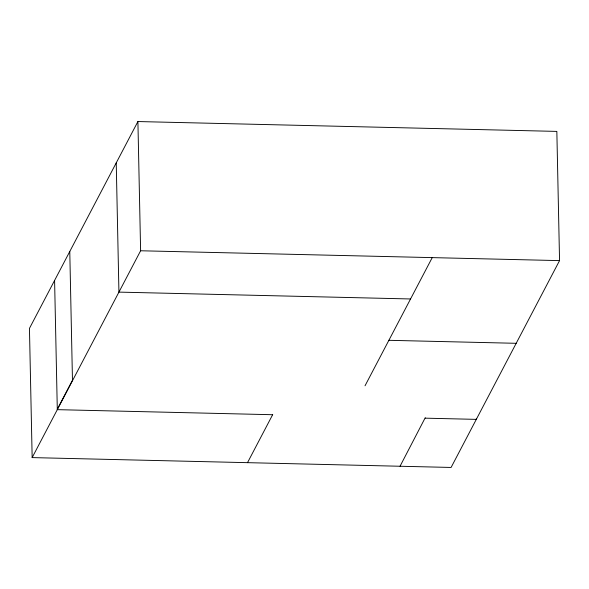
<?xml version="1.0" encoding="UTF-8"?>
<svg xmlns="http://www.w3.org/2000/svg" width="589" height="589" viewBox="0 0 589 589"><rect width="100%" height="100%" fill="white"/><g stroke="black" fill="none" stroke-linecap="round" stroke-linejoin="round"><path stroke-width="0.88" d="M137.907 121.548L29.45 328.39L32.159 457.601L451.093 467.452L559.55 260.61L556.841 131.399L137.907 121.548L140.616 250.767L32.159 457.601M57.288 409.208L72.469 380.258L69.774 251.488M247.505 462.667L272.714 414.582M365.025 385.788L432.23 257.621M400.034 466.252L425.236 417.726M140.616 250.767L559.55 260.61M410.548 298.969L118.934 292.115L116.232 162.895M388.865 340.309L516.192 343.306M425.251 418.168L476.302 419.368L476.295 418.926M272.641 414.722L57.302 409.657L54.593 280.438"/></g></svg>
